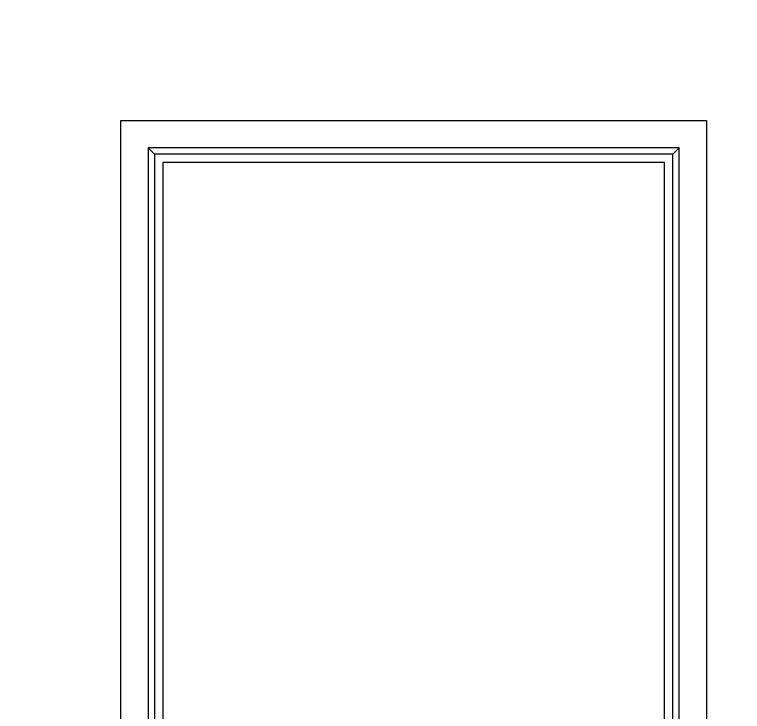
# Model space of a CAD drawing. Header units: millimetres. Extents: x -310 to 171125, y -3027 to 55843.
# Drawn here: x 129253 to 130588, y 36449 to 37727 of the extents above; entities that cross this region are included whole.
import ezdxf

# ---------------------------------------------------------------- set-up
doc = ezdxf.new("R2010")
doc.units = ezdxf.units.MM
doc.header["$MEASUREMENT"] = 0
doc.set_wipeout_variables(frame=1)
doc.linetypes.add('Wipeout_Contour', pattern=[1000, 0, -1000])
doc.layers.add('Dimensioning - General', color=7, linetype='Continuous')
doc.layers.add('Structural - Bearing', color=7, linetype='Continuous')
for name, color, linetype, lineweight, true_color in [('Dimensioning - General_Pen_No__61', 7, 'Continuous', 20, 0x6a6a6a), ('Dimensioning - General_Pen_No__88', 7, 'Continuous', 20, 0xfd4435), ('Structural - Bearing_Pen_No__82', 7, 'Continuous', 20, 0xaaaaaa)]:
    doc.layers.add(name, color=color, linetype=linetype, lineweight=lineweight, true_color=true_color)
doc.layers.get('0').off()
doc.styles.add('GENERATED_STYLE_6', font='calibril.ttf')
doc.dimstyles.new('GENERATED_STYLE__1', dxfattribs={"dimtxt": 195.999997, "dimasz": 106.4, "dimexe": 0.18, "dimexo": 0.0625, "dimgap": 0.09, "dimtad": 1, "dimdec": 0, "dimlfac": 0.1, "dimzin": 0, "dimdsep": 46, "dimtxsty": 'GENERATED_STYLE_6', "dimblk": 'ARROWHEAD_2', "dimblk1": 'ARROWHEAD_2', "dimblk2": 'ARROWHEAD_2', "dimcen": 0.09, "dimse1": 1, "dimse2": 1, "dimclrd": 256, "dimclre": 256, "dimclrt": 256, "dimadec": 0, "dimazin": 0, "dimtfac": 1, "dimtdec": 4, "dimtmove": 0, "dimatfit": 3, "dimfxl": 1, "dimtolj": 1, "dimtzin": 0, "dimarcsym": 0})

# ---------------------------------------------------------------- blocks, each defined once
blk = doc.blocks.new('*D97')
at = {"layer": 'Dimensioning - General_Pen_No__61', "color": 251, "linetype": 'Continuous', "lineweight": 20, "true_color": 0x6a6a6a, "transparency": 16777216}
for p, q in [((134582.9, 38036), (134722.9, 37955.2)), ((134757.9, 37995.6), (134547.9, 37995.6)), ((134652.9, 35295.6), (134652.9, 37995.6)), ((134582.9, 35336), (134722.9, 35255.2)), ((134757.9, 35295.6), (134547.9, 35295.6))]:
    blk.add_line(p, q, dxfattribs=at)
at = {"layer": 'Dimensioning - General_Pen_No__88', "color": 20, "lineweight": 20, "true_color": 0xfd4435, "transparency": 16777216, "char_height": 196, "attachment_point": 7, "rotation": 90, "style": 'GENERATED_STYLE_6'}
for s, insert in [('\\A1;{\\pql;\\fCalibri Light|b0|i0|c0|p34;20}', (134613.7, 37637.4)), ('\\A1;{\\pql;\\fCalibri Light|b0|i0|c0|p34;270}', (134613.7, 36407.3))]:
    blk.add_mtext(s, dxfattribs=dict(at, insert=insert))
blk = doc.blocks.new('ARROWHEAD_2')
at = {"color": 0, "linetype": 'Continuous', "lineweight": 0}
for p, q in [((-0.378, -0.655), (0.378, 0.655)), ((0, 0), (-1, 0))]:
    blk.add_line(p, q, dxfattribs=at)
blk = doc.blocks.new('*D140')
at = {"layer": 'Dimensioning - General_Pen_No__61', "color": 251, "linetype": 'Continuous', "lineweight": 20, "true_color": 0x6a6a6a, "transparency": 16777216}
for p, q in [((135132.9, 38036), (135272.9, 37955.2)), ((135307.9, 37995.6), (135097.9, 37995.6)), ((135202.9, 35295.6), (135202.9, 37995.6)), ((135132.9, 35336), (135272.9, 35255.2)), ((135307.9, 35295.6), (135097.9, 35295.6))]:
    blk.add_line(p, q, dxfattribs=at)
at = {"layer": 'Dimensioning - General_Pen_No__88', "color": 20, "lineweight": 20, "true_color": 0xfd4435, "transparency": 16777216, "char_height": 196, "attachment_point": 7, "rotation": 90, "style": 'GENERATED_STYLE_6'}
for s, insert in [('\\A1;{\\pql;\\fCalibri Light|b0|i0|c0|p34;20}', (135163.7, 37637.4)), ('\\A1;{\\pql;\\fCalibri Light|b0|i0|c0|p34;270}', (135163.7, 36407.3))]:
    blk.add_mtext(s, dxfattribs=dict(at, insert=insert))
blk = doc.blocks.new('*D162')
at = {"layer": 'Dimensioning - General_Pen_No__61', "color": 251, "linetype": 'Continuous', "lineweight": 20, "true_color": 0x6a6a6a, "transparency": 16777216}
for p, q in [((135682.9, 38236), (135822.9, 38155.2)), ((135857.9, 38195.6), (135647.9, 38195.6)), ((135752.9, 35295.6), (135752.9, 38195.6)), ((135682.9, 35336), (135822.9, 35255.2)), ((135857.9, 35295.6), (135647.9, 35295.6))]:
    blk.add_line(p, q, dxfattribs=at)
at = {"layer": 'Dimensioning - General_Pen_No__88', "color": 20, "lineweight": 20, "true_color": 0xfd4435, "transparency": 16777216, "insert": (135713.7, 36507.3), "char_height": 196, "attachment_point": 7, "rotation": 90, "style": 'GENERATED_STYLE_6'}
blk.add_mtext('\\A1;{\\pql;\\fCalibri Light|b0|i0|c0|p34;290}', dxfattribs=at)

msp = doc.modelspace()

# ---------------------------------------------------------------- wipeouts: each hides what was drawn before it
at = {"color": 254, "linetype": 'Wipeout_Contour', "lineweight": 0, "ltscale": 538143.957809}
msp.add_wipeout([(129510.2, 37470.6), (129498.2, 37482.6), (129498.2, 35395.6), (129510.2, 35395.6)], dxfattribs=at).dxf.layer = 'Structural - Bearing'
at = {"color": 254, "linetype": 'Wipeout_Contour', "lineweight": 0, "ltscale": 541849.057373}
msp.add_wipeout([(130460.2, 35395.6), (130472.2, 35395.6), (130472.2, 37482.6), (130460.2, 37470.6)], dxfattribs=at).dxf.layer = 'Structural - Bearing'

# ---------------------------------------------------------------- next in the draw order: wipeouts: each hides what was drawn before it
at = {"color": 254, "linetype": 'Wipeout_Contour', "lineweight": 0, "ltscale": 541119.84362}
msp.add_wipeout([(130472.2, 37482.6), (129498.2, 37482.6), (129510.2, 37470.6), (130460.2, 37470.6)], dxfattribs=at).dxf.layer = 'Structural - Bearing'
at = {"color": 254, "linetype": 'Wipeout_Contour', "lineweight": 0, "ltscale": 538184.268785}
msp.add_wipeout([(129510.2, 35395.6), (129525.2, 35395.6), (129525.2, 37455.6), (129510.2, 37455.6)], dxfattribs=at).dxf.layer = 'Structural - Bearing'
at = {"color": 254, "linetype": 'Wipeout_Contour', "lineweight": 0, "ltscale": 541785.456741}
msp.add_wipeout([(130445.2, 37455.6), (130445.2, 35395.6), (130460.2, 35395.6), (130460.2, 37455.6)], dxfattribs=at).dxf.layer = 'Structural - Bearing'

# ---------------------------------------------------------------- next in the draw order: wipeouts: each hides what was drawn before it
at = {"color": 254, "linetype": 'Wipeout_Contour', "lineweight": 0, "ltscale": 538041.843269}
msp.add_wipeout([(129448.2, 37532.6), (129448.2, 35395.6), (129498.2, 35395.6), (129498.2, 37482.6)], dxfattribs=at).dxf.layer = 'Structural - Bearing'
at = {"color": 254, "linetype": 'Wipeout_Contour', "lineweight": 0, "ltscale": 541985.60323}
msp.add_wipeout([(130522.2, 35395.6), (130522.2, 37532.6), (130472.2, 37482.6), (130472.2, 35395.6)], dxfattribs=at).dxf.layer = 'Structural - Bearing'
at = {"color": 254, "linetype": 'Wipeout_Contour', "lineweight": 0, "ltscale": 811652.881795}
msp.add_wipeout([(129510.2, 37455.6), (129525.2, 37455.6), (130445.2, 37455.6), (130460.2, 37455.6), (130460.2, 37470.6), (129510.2, 37470.6)], dxfattribs=at).dxf.layer = 'Structural - Bearing'

# ---------------------------------------------------------------- next in the draw order: linework, layer by layer
at = {"layer": 'Structural - Bearing_Pen_No__82', "color": 253, "linetype": 'Continuous', "lineweight": 20, "true_color": 0xaaaaaa}
for p, q in [((129510.2, 37470.6), (129510.2, 35395.6)), ((130460.2, 37470.6), (129510.2, 37470.6)), ((130460.2, 35395.6), (130460.2, 37470.6)), ((129525.2, 37455.6), (129525.2, 35395.6)), ((130445.2, 37455.6), (129525.2, 37455.6)), ((130445.2, 35395.6), (130445.2, 37455.6))]:
    msp.add_line(p, q, dxfattribs=at)

# ---------------------------------------------------------------- next in the draw order: wipeouts: each hides what was drawn before it
at = {"color": 254, "linetype": 'Wipeout_Contour', "lineweight": 0, "ltscale": 541154.252335}
msp.add_wipeout([(130522.2, 37532.6), (129448.2, 37532.6), (129498.2, 37482.6), (130472.2, 37482.6)], dxfattribs=at).dxf.layer = 'Structural - Bearing'

# ---------------------------------------------------------------- next in the draw order: linework, layer by layer
at = {"layer": 'Structural - Bearing_Pen_No__82', "color": 253, "linetype": 'Continuous', "lineweight": 20, "true_color": 0xaaaaaa}
for p, q in [((129448.2, 35395.6), (129448.2, 37532.6)), ((129448.2, 37532.6), (130522.2, 37532.6)), ((130522.2, 37532.6), (130522.2, 35395.6)), ((129498.2, 37482.6), (129498.2, 35395.6)), ((129498.2, 37482.6), (129510.2, 37470.6)), ((130472.2, 37482.6), (129498.2, 37482.6)), ((130460.2, 37470.6), (130472.2, 37482.6)), ((130472.2, 35395.6), (130472.2, 37482.6))]:
    msp.add_line(p, q, dxfattribs=at)

# ---------------------------------------------------------------- next in the draw order: dimensions: what is measured, and where the dimension line sits
at = {"layer": 'Dimensioning - General', "color": 251, "linetype": 'Continuous', "lineweight": 20, "true_color": 0x6a6a6a}
for base, p1, p2, picture, middle in [((135752.9, 38195.6), (109215.1, 35295.6), (109241.5, 38195.6), '*D162', (135615.7, 36731.4)), ((135202.9, 37995.6), (106794, 35295.6), (106889.1, 37995.6), '*D140', (135065.7, 36631.4)), ((134652.9, 37995.6), (107257.5, 35295.6), (107284.3, 37995.6), '*D97', (134515.7, 36631.4))]:
    dim = msp.add_linear_dim(base=base, p1=p1, p2=p2, angle=90, dimstyle='GENERATED_STYLE__1', dxfattribs=at)
    dim.commit()
    dim.dimension.update_dxf_attribs({"geometry": picture, "text_midpoint": middle, "dimtype": 160, "text_rotation": 90})

doc.saveas('drawing.dxf')
